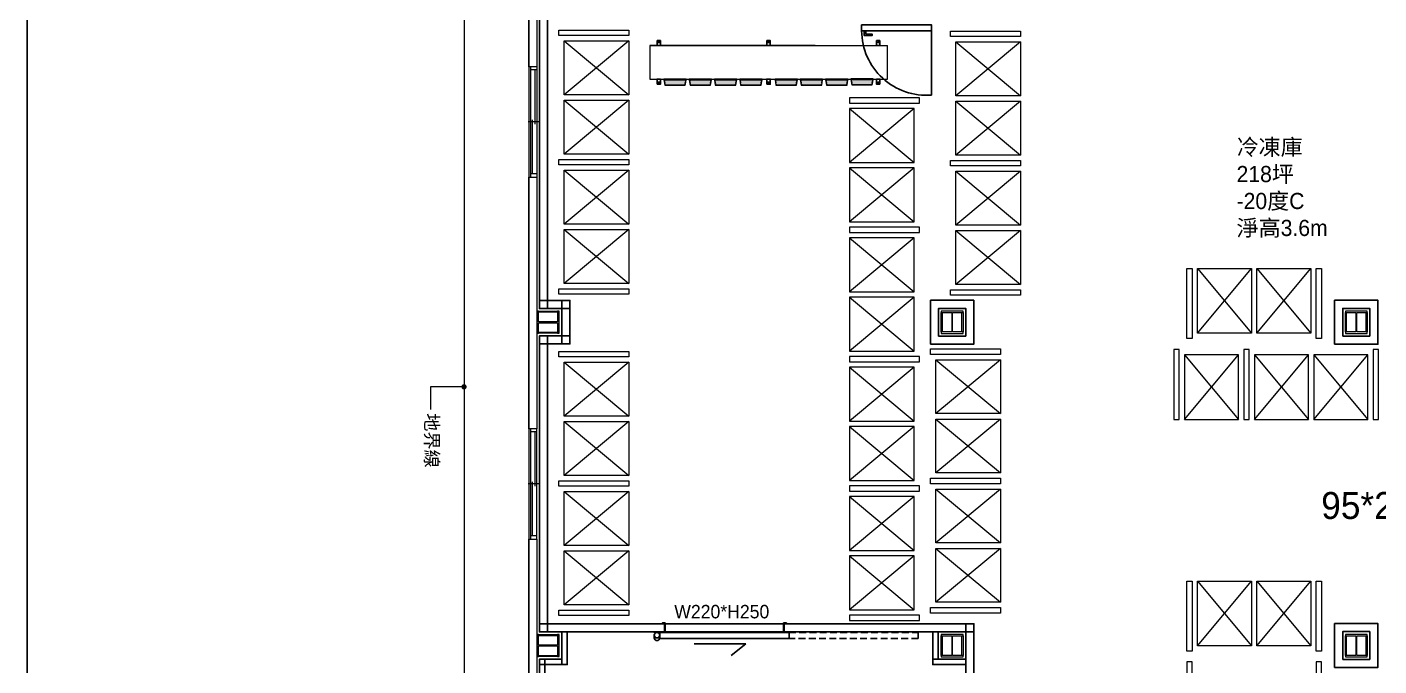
# Model space of a CAD drawing. Header units: millimetres. Extents: x -15161 to 10473752, y -72817 to 33960.
# Drawn here: x -2764 to -255, y -36254 to -35068 of the extents above; entities that cross this region are included whole.
import ezdxf

# ---------------------------------------------------------------- set-up
doc = ezdxf.new("R2010")
doc.units = ezdxf.units.MM
doc.linetypes.add('DASHED', pattern=[0.75, 0.5, -0.25])
doc.linetypes.add('HIDDEN', pattern=[9.525, 6.35, -3.175])
doc.layers.add('1', color=7, linetype='Continuous', lineweight=9)
doc.layers.add('添利-門', color=150, linetype='Continuous', lineweight=25)
for name, color, linetype in [('HIDDEN', 2, 'DASHED'), ('PDF_單色填滿', 7, 'Continuous'), ('PDF_幾何圖形', 7, 'Continuous'), ('PDF_文字', 7, 'Continuous')]:
    doc.layers.add(name, color=color, linetype=linetype)
doc.styles.add('PDF PMingLiU', font='PMingLiU.ttf')
doc.styles.get("Standard").update_dxf_attribs({"font": 'arial.ttf'})

# ---------------------------------------------------------------- blocks, each defined once
blk = doc.blocks.new('建築底圖1140116')
at = {"layer": 'PDF_單色填滿', "lineweight": 0}
for points in [[(-1958.2, -24014.6), (-1957.8, -24012.5), (-1953.6, -24014.6)], [(-1957.8, -24012.5), (-1955.7, -24010.4), (-1953.6, -24014.6)], [(-1955.7, -24010.4), (-1953.6, -24010), (-1953.6, -24014.6)], [(-1953.6, -24010), (-1951, -24010.4), (-1953.6, -24014.6)], [(-1951, -24010.4), (-1948.9, -24012.5), (-1953.6, -24014.6)], [(-1948.9, -24012.5), (-1948.5, -24014.6), (-1953.6, -24014.6)], [(-1957.8, -24017.2), (-1958.2, -24014.6), (-1953.6, -24014.6)], [(-1955.7, -24019.3), (-1957.8, -24017.2), (-1953.6, -24014.6)], [(-1953.6, -24019.7), (-1955.7, -24019.3), (-1953.6, -24014.6)], [(-1948.5, -24014.6), (-1948.9, -24017.2), (-1953.6, -24014.6)], [(-1948.9, -24017.2), (-1951, -24019.3), (-1953.6, -24014.6)], [(-1951, -24019.3), (-1953.6, -24019.7), (-1953.6, -24014.6)]]:
    blk.add_solid(points, dxfattribs=at)
at = {"layer": 'PDF_幾何圖形', "lineweight": 0}
blk.add_line((-1833.2, -22058.9), (-1833.2, -25652.8), dxfattribs=at)
for points in [[(-1953.2, -21908.9), (-1953.2, -26352.2), (-559.7, -26173.1), (-558, -26185), (-1953.2, -26364.3)], [(-1818.3, -23219.9), (-1818.3, -23420.6), (-1833.2, -23420.6), (-1833.2, -23219.9)], [(-1833.2, -23420.6), (-1833.2, -23625.5)], [(-1830.2, -23420.6), (-1830.2, -23625.5)], [(-1818.3, -23426.5), (-1830.2, -23426.5)], [(-1822.2, -23426.5), (-1822.2, -23527.3)], [(-1818.3, -23420.6), (-1818.3, -23625.5)], [(-1814.1, -23523.1), (-1834.4, -23523.1)], [(-1826.4, -23619.6), (-1826.4, -23519.2)], [(-1818.3, -23619.6), (-1830.2, -23619.6)], [(-1951.5, -24014.6), (-2015.8, -24014.6), (-2015.8, -24057)], [(-1833.2, -24092.5), (-1833.2, -24297.5), (-1818.3, -24297.5), (-1818.3, -24092.5)], [(-1830.2, -24092.5), (-1830.2, -24297.5)], [(-1818.3, -24098.5), (-1830.2, -24098.5)], [(-1822.2, -24098.5), (-1822.2, -24199.2)], [(-1814.1, -24195), (-1834.4, -24195)], [(-1826.4, -24291.5), (-1826.4, -24191.2)], [(-1818.3, -24297.5), (-1818.3, -24779.7), (-1833.2, -24779.7), (-1833.2, -24297.5)], [(-1818.3, -24291.5), (-1830.2, -24291.5)]]:
    blk.add_lwpolyline(points, dxfattribs=at)
for points in [[(-1818.3, -23625.5), (-1818.3, -24092.5), (-1833.2, -24092.5), (-1833.2, -23625.5)], [(-1779.8, -23915.1), (-1776.8, -23915.1), (-1776.8, -23874.5), (-1779.8, -23874.5), (-1779.8, -23894), (-1815.4, -23894), (-1815.4, -23874.5), (-1818.3, -23874.5), (-1818.3, -23915.1), (-1815.4, -23915.1), (-1815.4, -23895.7), (-1779.8, -23895.7)], [(-1815.4, -23876.2), (-1815.4, -23874.5), (-1779.8, -23874.5), (-1779.8, -23876.2)], [(-1067.6, -23912.6), (-1067.6, -23915.6), (-1027, -23915.6), (-1027, -23912.6), (-1046.5, -23912.6), (-1046.5, -23877), (-1027, -23877), (-1027, -23874.1), (-1067.6, -23874.1), (-1067.6, -23877), (-1048.2, -23877), (-1048.2, -23912.6)], [(-1067.6, -23912.6), (-1067.6, -23877), (-1066, -23877), (-1066, -23912.6)], [(-1029.1, -23912.6), (-1029.1, -23877), (-1027, -23877), (-1027, -23912.6)], [(-317.4, -23912.6), (-317.4, -23915.6), (-277.2, -23915.6), (-277.2, -23912.6), (-296.2, -23912.6), (-296.2, -23877), (-277.2, -23877), (-277.2, -23874.1), (-317.4, -23874.1), (-317.4, -23877), (-298.3, -23877), (-298.3, -23912.6)], [(-317.4, -23912.6), (-317.4, -23877), (-315.7, -23877), (-315.7, -23912.6)], [(-278.8, -23912.6), (-278.8, -23877), (-277.2, -23877), (-277.2, -23912.6)], [(-1815.4, -23915.1), (-1815.4, -23913), (-1779.8, -23913), (-1779.8, -23915.1)], [(-1779.8, -24515.1), (-1776.8, -24515.1), (-1776.8, -24474.4), (-1779.8, -24474.4), (-1779.8, -24493.9), (-1815.4, -24493.9), (-1815.4, -24474.4), (-1818.3, -24474.4), (-1818.3, -24515.1), (-1815.4, -24515.1), (-1815.4, -24495.6), (-1779.8, -24495.6)], [(-1815.4, -24476.6), (-1815.4, -24474.4), (-1779.8, -24474.4), (-1779.8, -24476.6)], [(-1067.6, -24513), (-1067.6, -24515.5), (-1027, -24515.5), (-1027, -24513), (-1046.5, -24513), (-1046.5, -24477), (-1027, -24477), (-1027, -24474), (-1067.6, -24474), (-1067.6, -24477), (-1048.2, -24477), (-1048.2, -24513)], [(-1067.6, -24513), (-1067.6, -24477), (-1066, -24477), (-1066, -24513)], [(-1029.1, -24513), (-1029.1, -24477), (-1027, -24477), (-1027, -24513)], [(-317.4, -24513), (-317.4, -24515.5), (-277.2, -24515.5), (-277.2, -24513), (-296.2, -24513), (-296.2, -24477), (-277.2, -24477), (-277.2, -24474), (-317.4, -24474), (-317.4, -24477), (-298.3, -24477), (-298.3, -24513)], [(-317.4, -24513), (-317.4, -24477), (-315.7, -24477), (-315.7, -24513)], [(-278.8, -24513), (-278.8, -24477), (-277.2, -24477), (-277.2, -24513)], [(-1815.4, -24515.1), (-1815.4, -24513.4), (-1779.8, -24513.4), (-1779.8, -24515.1)]]:
    blk.add_lwpolyline(points, close=True, dxfattribs=at)
at = {"insert": (-519.4, -23554.8), "char_height": 30, "attachment_point": 1}
blk.add_mtext_dynamic_manual_height_columns('{\\fPMingLiU|b0|i0|c136|p18;冷凍庫\\P218坪\\P-20度C\\P淨高3.6m}', width=313.552, gutter_width=12.5, heights=[0], dxfattribs=at)
at = {"layer": 'PDF_文字', "insert": (-2014.5, -24063.5), "char_height": 24.78, "attachment_point": 4, "rotation": 270, "style": 'PDF PMingLiU'}
blk.add_mtext('地界線', dxfattribs=at)
blk = doc.blocks.new('機組1140224')
h = blk.add_hatch(color=230)
h.dxf.hatch_style = 1
h.paths.add_polyline_path([(6815.5, -35175.1), (6817.2, -35165.8), (6815.7, -35165.8), (6776.9, -35165.8), (6778.6, -35175.1)])
h = blk.add_hatch(color=230)
h.dxf.hatch_style = 1
h.paths.add_polyline_path([(6862.4, -35175.1), (6864.1, -35165.8), (6862.6, -35165.8), (6823.8, -35165.8), (6825.5, -35175.1)])
h = blk.add_hatch(color=230)
h.dxf.hatch_style = 1
h.paths.add_polyline_path([(6909.3, -35175.1), (6911, -35165.8), (6909.6, -35165.8), (6870.7, -35165.8), (6872.4, -35175.1)])
h = blk.add_hatch(color=230)
h.dxf.hatch_style = 1
h.paths.add_polyline_path([(6956.2, -35175.1), (6957.9, -35165.8), (6956.5, -35165.8), (6917.6, -35165.8), (6919.3, -35175.1)])
h = blk.add_hatch(color=230)
h.dxf.hatch_style = 1
h.paths.add_polyline_path([(7021.8, -35175.1), (7023.5, -35165.8), (7022.1, -35165.8), (6983.2, -35165.8), (6984.9, -35175.1)])
h = blk.add_hatch(color=230)
h.dxf.hatch_style = 1
h.paths.add_polyline_path([(7068.8, -35175.1), (7070.4, -35165.8), (7069, -35165.8), (7030.1, -35165.8), (7031.8, -35175.1)])
h = blk.add_hatch(color=230)
h.dxf.hatch_style = 1
h.paths.add_polyline_path([(7115.7, -35175.1), (7117.3, -35165.8), (7115.9, -35165.8), (7077, -35165.8), (7078.7, -35175.1)])
h = blk.add_hatch(color=230)
h.dxf.hatch_style = 1
h.paths.add_polyline_path([(7162.6, -35174.5), (7164.3, -35165.3), (7162.8, -35165.3), (7123.9, -35165.3), (7125.6, -35174.5)])
at = {"layer": '1'}
h = blk.add_hatch(color=230, dxfattribs=at)
h.dxf.hatch_style = 1
h.paths.add_polyline_path([(6776.9, -35165.8), (6778.3, -35165.8), (6778.5, -35174.8)])
h = blk.add_hatch(color=230, dxfattribs=at)
h.dxf.hatch_style = 1
h.paths.add_polyline_path([(6776.9, -35165.8), (6778.3, -35165.8), (6778.5, -35174.8)])
h = blk.add_hatch(color=230, dxfattribs=at)
h.dxf.hatch_style = 1
h.paths.add_polyline_path([(6817.2, -35165.8), (6815.7, -35165.8), (6815.6, -35174.8)])
h = blk.add_hatch(color=230, dxfattribs=at)
h.dxf.hatch_style = 1
h.paths.add_polyline_path([(6823.8, -35165.8), (6825.3, -35165.8), (6825.4, -35174.8)])
h = blk.add_hatch(color=230, dxfattribs=at)
h.dxf.hatch_style = 1
h.paths.add_polyline_path([(6823.8, -35165.8), (6825.3, -35165.8), (6825.4, -35174.8)])
h = blk.add_hatch(color=230, dxfattribs=at)
h.dxf.hatch_style = 1
h.paths.add_polyline_path([(6864.1, -35165.8), (6862.6, -35165.8), (6862.5, -35174.8)])
h = blk.add_hatch(color=230, dxfattribs=at)
h.dxf.hatch_style = 1
h.paths.add_polyline_path([(6870.7, -35165.8), (6872.2, -35165.8), (6872.3, -35174.8)])
h = blk.add_hatch(color=230, dxfattribs=at)
h.dxf.hatch_style = 1
h.paths.add_polyline_path([(6870.7, -35165.8), (6872.2, -35165.8), (6872.3, -35174.8)])
h = blk.add_hatch(color=230, dxfattribs=at)
h.dxf.hatch_style = 1
h.paths.add_polyline_path([(6911, -35165.8), (6909.6, -35165.8), (6909.4, -35174.8)])
h = blk.add_hatch(color=230, dxfattribs=at)
h.dxf.hatch_style = 1
h.paths.add_polyline_path([(6917.6, -35165.8), (6919.1, -35165.8), (6919.2, -35174.8)])
h = blk.add_hatch(color=230, dxfattribs=at)
h.dxf.hatch_style = 1
h.paths.add_polyline_path([(6917.6, -35165.8), (6919.1, -35165.8), (6919.2, -35174.8)])
h = blk.add_hatch(color=230, dxfattribs=at)
h.dxf.hatch_style = 1
h.paths.add_polyline_path([(6957.9, -35165.8), (6956.5, -35165.8), (6956.3, -35174.8)])
h = blk.add_hatch(color=230, dxfattribs=at)
h.dxf.hatch_style = 1
h.paths.add_polyline_path([(6983.2, -35165.8), (6984.7, -35165.8), (6984.8, -35174.8)])
h = blk.add_hatch(color=230, dxfattribs=at)
h.dxf.hatch_style = 1
h.paths.add_polyline_path([(6983.2, -35165.8), (6984.7, -35165.8), (6984.8, -35174.8)])
h = blk.add_hatch(color=230, dxfattribs=at)
h.dxf.hatch_style = 1
h.paths.add_polyline_path([(7023.5, -35165.8), (7022.1, -35165.8), (7021.9, -35174.8)])
h = blk.add_hatch(color=230, dxfattribs=at)
h.dxf.hatch_style = 1
h.paths.add_polyline_path([(7030.1, -35165.8), (7031.6, -35165.8), (7031.7, -35174.8)])
h = blk.add_hatch(color=230, dxfattribs=at)
h.dxf.hatch_style = 1
h.paths.add_polyline_path([(7030.1, -35165.8), (7031.6, -35165.8), (7031.7, -35174.8)])
h = blk.add_hatch(color=230, dxfattribs=at)
h.dxf.hatch_style = 1
h.paths.add_polyline_path([(7070.4, -35165.8), (7069, -35165.8), (7068.8, -35174.8)])
h = blk.add_hatch(color=230, dxfattribs=at)
h.dxf.hatch_style = 1
h.paths.add_polyline_path([(7077, -35165.8), (7078.5, -35165.8), (7078.6, -35174.8)])
h = blk.add_hatch(color=230, dxfattribs=at)
h.dxf.hatch_style = 1
h.paths.add_polyline_path([(7077, -35165.8), (7078.5, -35165.8), (7078.6, -35174.8)])
h = blk.add_hatch(color=230, dxfattribs=at)
h.dxf.hatch_style = 1
h.paths.add_polyline_path([(7117.3, -35165.8), (7115.9, -35165.8), (7115.7, -35174.8)])
h = blk.add_hatch(color=230, dxfattribs=at)
h.dxf.hatch_style = 1
h.paths.add_polyline_path([(7123.9, -35165.3), (7125.4, -35165.3), (7125.5, -35174.3)])
h = blk.add_hatch(color=230, dxfattribs=at)
h.dxf.hatch_style = 1
h.paths.add_polyline_path([(7123.9, -35165.3), (7125.4, -35165.3), (7125.5, -35174.3)])
h = blk.add_hatch(color=230, dxfattribs=at)
h.dxf.hatch_style = 1
h.paths.add_polyline_path([(7164.3, -35165.3), (7162.8, -35165.3), (7162.6, -35174.3)])
at = {"color": 230}
for p, q in [((6788.7, -35175.6), (6788.7, -35175.6)), ((6805.4, -35175.6), (6805.4, -35175.6)), ((6835.6, -35175.6), (6835.6, -35175.6)), ((6852.3, -35175.6), (6852.3, -35175.6)), ((6882.5, -35175.6), (6882.5, -35175.6)), ((6899.2, -35175.6), (6899.2, -35175.6)), ((6929.4, -35175.6), (6929.4, -35175.6)), ((6946.1, -35175.6), (6946.1, -35175.6)), ((6995, -35175.6), (6995, -35175.6)), ((7011.7, -35175.6), (7011.7, -35175.6)), ((7041.9, -35175.6), (7041.9, -35175.6)), ((7058.6, -35175.6), (7058.6, -35175.6)), ((7088.8, -35175.6), (7088.8, -35175.6)), ((7105.6, -35175.6), (7105.6, -35175.6)), ((7135.7, -35175.1), (7135.7, -35175.1)), ((7152.5, -35175.1), (7152.5, -35175.1))]:
    blk.add_line(p, q, dxfattribs=at)
for points in [[(6763.8, -35093), (6770, -35093), (6770, -35102.4), (6763.8, -35102.4)], [(6967.4, -35093), (6973.7, -35093), (6973.7, -35102.4), (6967.4, -35102.4)], [(7177.3, -35093), (7171.1, -35093), (7171.1, -35102.4), (7177.3, -35102.4)], [(6763.8, -35174.1), (6770, -35174.1), (6770, -35164.7), (6763.8, -35164.7)], [(6967.4, -35174.1), (6973.7, -35174.1), (6973.7, -35164.7), (6967.4, -35164.7)], [(7177.3, -35174.1), (7171.1, -35174.1), (7171.1, -35164.7), (7177.3, -35164.7)]]:
    blk.add_lwpolyline(points, close=True, dxfattribs=at)
for centre in [(6766.9, -35096.2), (6970.6, -35096.2), (7174.2, -35096.2), (6766.9, -35170.9), (6970.6, -35170.9), (7174.2, -35170.9)]:
    blk.add_circle(centre, 1.04, dxfattribs=at)
at = {"layer": '1', "color": 230}
for p, q in [((7057, -35102.4), (6750.1, -35102.4)), ((6750.1, -35102.4), (6750.1, -35164.7)), ((6750.1, -35102.4), (7191.1, -35102.4)), ((7191.1, -35164.7), (7191.1, -35102.4)), ((6750.1, -35164.7), (7057, -35164.7)), ((6750.1, -35164.7), (7191.1, -35164.7)), ((6776.3, -35165.8), (6778, -35175.6)), ((6778, -35175.6), (6816.1, -35175.6)), ((6778.6, -35175.1), (6815.5, -35175.1)), ((6816.1, -35175.6), (6817.8, -35165.8)), ((6823.2, -35165.8), (6824.9, -35175.6)), ((6824.9, -35175.6), (6863, -35175.6)), ((6825.5, -35175.1), (6862.4, -35175.1)), ((6863, -35175.6), (6864.7, -35165.8)), ((6863.1, -35164.7), (7078, -35164.7)), ((6870.1, -35165.8), (6871.8, -35175.6)), ((6871.8, -35175.6), (6909.9, -35175.6)), ((6872.4, -35175.1), (6909.3, -35175.1)), ((6909.9, -35175.6), (6911.6, -35165.8)), ((6917, -35165.8), (6918.7, -35175.6)), ((6918.7, -35175.6), (6956.8, -35175.6)), ((6919.3, -35175.1), (6956.2, -35175.1)), ((6956.8, -35175.6), (6958.5, -35165.8)), ((6982.6, -35165.8), (6984.3, -35175.6)), ((6984.3, -35175.6), (7022.5, -35175.6)), ((6984.9, -35175.1), (7021.8, -35175.1)), ((7022.5, -35175.6), (7024.1, -35165.8)), ((7029.5, -35165.8), (7031.2, -35175.6)), ((7031.2, -35175.6), (7069.4, -35175.6)), ((7031.8, -35175.1), (7068.8, -35175.1)), ((7069.4, -35175.6), (7071, -35165.8)), ((7076.4, -35165.8), (7078.1, -35175.6)), ((7078.1, -35175.6), (7116.3, -35175.6)), ((7078.7, -35175.1), (7115.7, -35175.1)), ((7116.3, -35175.6), (7117.9, -35165.8)), ((7123.4, -35165.3), (7125, -35175.1)), ((7125, -35175.1), (7163.2, -35175.1)), ((7125.6, -35174.5), (7162.6, -35174.5)), ((7163.2, -35175.1), (7164.8, -35165.3))]:
    blk.add_line(p, q, dxfattribs=at)
for points in [[(6776.3, -35164.7), (6776.3, -35165.8), (6817.8, -35165.8), (6817.8, -35164.7)], [(6823.2, -35164.7), (6823.2, -35165.8), (6864.7, -35165.8), (6864.7, -35164.7)], [(6870.1, -35164.7), (6870.1, -35165.8), (6911.6, -35165.8), (6911.6, -35164.7)], [(6917, -35164.7), (6917, -35165.8), (6958.5, -35165.8), (6958.5, -35164.7)], [(6982.6, -35164.7), (6982.6, -35165.8), (7024.1, -35165.8), (7024.1, -35164.7)], [(7029.5, -35164.7), (7029.5, -35165.8), (7071, -35165.8), (7071, -35164.7)], [(7076.4, -35164.7), (7076.4, -35165.8), (7117.9, -35165.8), (7117.9, -35164.7)], [(7123.4, -35164.2), (7123.4, -35165.3), (7164.8, -35165.3), (7164.8, -35164.2)]]:
    blk.add_lwpolyline(points, close=True, dxfattribs=at)
at = {"layer": 'HIDDEN', "color": 230}
for p, q in [((6776.9, -35165.8), (6778.6, -35175.1)), ((6817.2, -35165.8), (6815.5, -35175.1)), ((6823.8, -35165.8), (6825.5, -35175.1)), ((6864.1, -35165.8), (6862.4, -35175.1)), ((6870.7, -35165.8), (6872.4, -35175.1)), ((6911, -35165.8), (6909.3, -35175.1)), ((6917.6, -35165.8), (6919.3, -35175.1)), ((6957.9, -35165.8), (6956.2, -35175.1)), ((6983.2, -35165.8), (6984.9, -35175.1)), ((7023.5, -35165.8), (7021.8, -35175.1)), ((7030.1, -35165.8), (7031.8, -35175.1)), ((7070.4, -35165.8), (7068.8, -35175.1)), ((7077, -35165.8), (7078.7, -35175.1)), ((7117.3, -35165.8), (7115.7, -35175.1)), ((7123.9, -35165.3), (7125.6, -35174.5)), ((7164.3, -35165.3), (7162.6, -35174.5))]:
    blk.add_line(p, q, dxfattribs=at)
for points in [[(6778.3, -35165.3), (6778.3, -35165.8), (6776.6, -35165.8), (6776.6, -35165.3)], [(6815.7, -35165.3), (6815.7, -35165.8), (6817.5, -35165.8), (6817.5, -35165.3)], [(6825.3, -35165.3), (6825.3, -35165.8), (6823.5, -35165.8), (6823.5, -35165.3)], [(6862.6, -35165.3), (6862.6, -35165.8), (6864.4, -35165.8), (6864.4, -35165.3)], [(6872.2, -35165.3), (6872.2, -35165.8), (6870.4, -35165.8), (6870.4, -35165.3)], [(6909.6, -35165.3), (6909.6, -35165.8), (6911.3, -35165.8), (6911.3, -35165.3)], [(6919.1, -35165.3), (6919.1, -35165.8), (6917.3, -35165.8), (6917.3, -35165.3)], [(6956.5, -35165.3), (6956.5, -35165.8), (6958.2, -35165.8), (6958.2, -35165.3)], [(6984.7, -35165.3), (6984.7, -35165.8), (6982.9, -35165.8), (6982.9, -35165.3)], [(7022.1, -35165.3), (7022.1, -35165.8), (7023.8, -35165.8), (7023.8, -35165.3)], [(7031.6, -35165.3), (7031.6, -35165.8), (7029.8, -35165.8), (7029.8, -35165.3)], [(7069, -35165.3), (7069, -35165.8), (7070.7, -35165.8), (7070.7, -35165.3)], [(7078.5, -35165.3), (7078.5, -35165.8), (7076.7, -35165.8), (7076.7, -35165.3)], [(7115.9, -35165.3), (7115.9, -35165.8), (7117.6, -35165.8), (7117.6, -35165.3)], [(7125.4, -35164.7), (7125.4, -35165.3), (7123.6, -35165.3), (7123.6, -35164.7)], [(7162.8, -35164.7), (7162.8, -35165.3), (7164.5, -35165.3), (7164.5, -35164.7)]]:
    blk.add_lwpolyline(points, close=True, dxfattribs=at)

msp = doc.modelspace()

# ---------------------------------------------------------------- linework, layer by layer
at = {"color": 150}
msp.add_line((-1085.6854, -35072.1667), (-1085.6019, -35194.1676), dxfattribs=at)
at = {"color": 8, "lineweight": 13, "ltscale": 0.13}
for p, q in [((-1647.4706, -35093.7978), (-1767.4706, -35193.7978)), ((-1767.4706, -35093.7978), (-1647.4706, -35193.7978)), ((-920.5636, -35095.5812), (-1040.5636, -35195.5812)), ((-1040.5636, -35095.5812), (-920.5636, -35195.5812)), ((-1647.4706, -35203.7978), (-1767.4706, -35303.7978)), ((-1767.4706, -35203.7978), (-1647.4706, -35303.7978)), ((-1237.7684, -35219.3589), (-1117.7684, -35319.3589)), ((-1117.7684, -35219.3589), (-1237.7684, -35319.3589)), ((-920.5636, -35205.5812), (-1040.5636, -35305.5812)), ((-1040.5636, -35205.5812), (-920.5636, -35305.5812)), ((-1237.7684, -35329.3589), (-1117.7684, -35429.3589)), ((-1117.7684, -35329.3589), (-1237.7684, -35429.3589)), ((-1647.4706, -35333.7978), (-1767.4706, -35433.7978)), ((-1767.4706, -35333.7978), (-1647.4706, -35433.7978)), ((-920.5636, -35335.5812), (-1040.5636, -35435.5812)), ((-1040.5636, -35335.5812), (-920.5636, -35435.5812)), ((-1647.4706, -35443.7978), (-1767.4706, -35543.7978)), ((-1767.4706, -35443.7978), (-1647.4706, -35543.7978)), ((-920.5636, -35445.5812), (-1040.5636, -35545.5812)), ((-1040.5636, -35445.5812), (-920.5636, -35545.5812)), ((-1237.7684, -35459.3589), (-1117.7684, -35559.3589)), ((-1117.7684, -35459.3589), (-1237.7684, -35559.3589)), ((-591.7662, -35516.0758), (-491.7662, -35636.0758)), ((-591.7662, -35636.0758), (-491.7662, -35516.0758)), ((-481.7662, -35516.0758), (-381.7662, -35636.0758)), ((-481.7662, -35636.0758), (-381.7662, -35516.0758)), ((-1237.7684, -35569.3589), (-1117.7684, -35669.3589)), ((-1117.7684, -35569.3589), (-1237.7684, -35669.3589)), ((-615.9686, -35796.0758), (-515.9686, -35676.0758)), ((-615.9686, -35676.0758), (-515.9686, -35796.0758)), ((-485.9686, -35796.0758), (-385.9686, -35676.0758)), ((-485.9686, -35676.0758), (-385.9686, -35796.0758)), ((-375.9686, -35796.0758), (-275.9686, -35676.0758)), ((-375.9686, -35676.0758), (-275.9686, -35796.0758)), ((-1647.4706, -35689.9682), (-1767.4706, -35789.9682)), ((-1767.4706, -35689.9682), (-1647.4706, -35789.9682)), ((-1237.7684, -35699.3589), (-1117.7684, -35799.3589)), ((-1117.7684, -35699.3589), (-1237.7684, -35799.3589)), ((-957.7684, -35685.3909), (-1077.7684, -35785.3909)), ((-1077.7684, -35685.3909), (-957.7684, -35785.3909)), ((-1647.4706, -35799.9682), (-1767.4706, -35899.9682)), ((-1767.4706, -35799.9682), (-1647.4706, -35899.9682)), ((-957.7684, -35795.3909), (-1077.7684, -35895.3909)), ((-1077.7684, -35795.3909), (-957.7684, -35895.3909)), ((-1237.7684, -35809.3589), (-1117.7684, -35909.3589)), ((-1117.7684, -35809.3589), (-1237.7684, -35909.3589)), ((-1647.4706, -35929.9682), (-1767.4706, -36029.9682)), ((-1767.4706, -35929.9682), (-1647.4706, -36029.9682)), ((-957.7684, -35925.3909), (-1077.7684, -36025.3909)), ((-1077.7684, -35925.3909), (-957.7684, -36025.3909)), ((-1237.7684, -35939.3589), (-1117.7684, -36039.3589)), ((-1117.7684, -35939.3589), (-1237.7684, -36039.3589)), ((-1647.4706, -36039.9682), (-1767.4706, -36139.9682)), ((-1767.4706, -36039.9682), (-1647.4706, -36139.9682)), ((-1237.7684, -36049.3589), (-1117.7684, -36149.3589)), ((-1117.7684, -36049.3589), (-1237.7684, -36149.3589)), ((-957.7684, -36035.3909), (-1077.7684, -36135.3909)), ((-1077.7684, -36035.3909), (-957.7684, -36135.3909)), ((-591.7662, -36096.3572), (-491.7662, -36216.3572)), ((-591.7662, -36216.3572), (-491.7662, -36096.3572)), ((-481.7662, -36096.3572), (-381.7662, -36216.3572)), ((-481.7662, -36216.3572), (-381.7662, -36096.3572))]:
    msp.add_line(p, q, dxfattribs=at)
msp.add_lwpolyline([(-2764.4316, -33574.6737), (-2764.4316, -37816.4453), (3360.8703, -37816.4453), (3360.8703, -33574.6737)], close=True)
at = {"color": 94}
for points in [[(-1798.3405, -35590.4293), (-1813.3405, -35590.4293), (-1813.3405, -35047.3846), (-1798.3405, -35047.3846)], [(-1756.8471, -35575.4293), (-1756.8471, -35590.4293), (-1813.3405, -35590.4293), (-1813.3405, -35575.4293)], [(-1756.8471, -35656.0756), (-1771.8471, -35656.0756), (-1771.8471, -35575.4293), (-1756.8471, -35575.4293)], [(-1087.4361, -35656.4992), (-1007.2127, -35656.4992), (-1007.2127, -35575.0057), (-1087.4361, -35575.0057)], [(-337.3783, -35656.4992), (-257.155, -35656.4992), (-257.155, -35575.0057), (-337.3783, -35575.0057)], [(-1072.4361, -35641.4992), (-1022.2127, -35641.4992), (-1022.2127, -35590.0057), (-1072.4361, -35590.0057)], [(-322.3783, -35641.4992), (-272.155, -35641.4992), (-272.155, -35590.0057), (-322.3783, -35590.0057)], [(-1798.3405, -36190.3909), (-1813.3405, -36190.3909), (-1813.3405, -35641.0756), (-1798.3405, -35641.0756)], [(-1756.8471, -35641.0756), (-1756.8471, -35656.0756), (-1813.3405, -35656.0756), (-1813.3405, -35641.0756)], [(-1813.3405, -36190.3909), (-1813.3405, -36175.3909), (-1007.001, -36175.3909), (-1007.001, -36190.3909)], [(-1007.001, -36830.9986), (-1022.001, -36830.9986), (-1022.001, -36175.3909), (-1007.001, -36175.3909)], [(-337.3783, -36256.4608), (-257.155, -36256.4608), (-257.155, -36174.9673), (-337.3783, -36174.9673)], [(-322.3783, -36241.4608), (-272.155, -36241.4608), (-272.155, -36189.9673), (-322.3783, -36189.9673)]]:
    msp.add_lwpolyline(points, close=True, dxfattribs=at)
at = {"color": 8, "lineweight": 13, "ltscale": 0.13}
for points in [[(-1777.4706, -35083.7978), (-1777.4706, -35073.7978), (-1647.4706, -35073.7978), (-1647.4706, -35083.7978)], [(-1050.5636, -35085.5812), (-1050.5636, -35075.5812), (-920.5636, -35075.5812), (-920.5636, -35085.5812)], [(-1647.4706, -35093.7978), (-1647.4706, -35193.7978), (-1767.4706, -35193.7978), (-1767.4706, -35093.7978)], [(-920.5636, -35095.5812), (-920.5636, -35195.5812), (-1040.5636, -35195.5812), (-1040.5636, -35095.5812)], [(-1647.4706, -35203.7978), (-1647.4706, -35303.7978), (-1767.4706, -35303.7978), (-1767.4706, -35203.7978)], [(-1107.7684, -35209.3589), (-1107.7684, -35199.3589), (-1237.7684, -35199.3589), (-1237.7684, -35209.3589)], [(-1237.7684, -35219.3589), (-1237.7684, -35319.3589), (-1117.7684, -35319.3589), (-1117.7684, -35219.3589)], [(-920.5636, -35205.5812), (-920.5636, -35305.5812), (-1040.5636, -35305.5812), (-1040.5636, -35205.5812)], [(-1777.4706, -35323.7978), (-1777.4706, -35313.7978), (-1647.4706, -35313.7978), (-1647.4706, -35323.7978)], [(-1777.4706, -35323.7978), (-1777.4706, -35313.7978), (-1647.4706, -35313.7978), (-1647.4706, -35323.7978)], [(-1237.7684, -35329.3589), (-1237.7684, -35429.3589), (-1117.7684, -35429.3589), (-1117.7684, -35329.3589)], [(-1050.5636, -35325.5812), (-1050.5636, -35315.5812), (-920.5636, -35315.5812), (-920.5636, -35325.5812)], [(-1050.5636, -35325.5812), (-1050.5636, -35315.5812), (-920.5636, -35315.5812), (-920.5636, -35325.5812)], [(-1647.4706, -35333.7978), (-1647.4706, -35433.7978), (-1767.4706, -35433.7978), (-1767.4706, -35333.7978)], [(-920.5636, -35335.5812), (-920.5636, -35435.5812), (-1040.5636, -35435.5812), (-1040.5636, -35335.5812)], [(-1647.4706, -35443.7978), (-1647.4706, -35543.7978), (-1767.4706, -35543.7978), (-1767.4706, -35443.7978)], [(-1107.7684, -35449.3589), (-1107.7684, -35439.3589), (-1237.7684, -35439.3589), (-1237.7684, -35449.3589)], [(-1107.7684, -35449.3589), (-1107.7684, -35439.3589), (-1237.7684, -35439.3589), (-1237.7684, -35449.3589)], [(-920.5636, -35445.5812), (-920.5636, -35545.5812), (-1040.5636, -35545.5812), (-1040.5636, -35445.5812)], [(-1237.7684, -35459.3589), (-1237.7684, -35559.3589), (-1117.7684, -35559.3589), (-1117.7684, -35459.3589)], [(-601.7662, -35646.0758), (-611.7662, -35646.0758), (-611.7662, -35516.0758), (-601.7662, -35516.0758)], [(-591.7662, -35516.0758), (-491.7662, -35516.0758), (-491.7662, -35636.0758), (-591.7662, -35636.0758)], [(-481.7662, -35516.0758), (-381.7662, -35516.0758), (-381.7662, -35636.0758), (-481.7662, -35636.0758)], [(-361.7662, -35646.0758), (-371.7662, -35646.0758), (-371.7662, -35516.0758), (-361.7662, -35516.0758)], [(-1777.4706, -35563.7978), (-1777.4706, -35553.7978), (-1647.4706, -35553.7978), (-1647.4706, -35563.7978)], [(-1050.5636, -35565.5812), (-1050.5636, -35555.5812), (-920.5636, -35555.5812), (-920.5636, -35565.5812)], [(-1237.7684, -35569.3589), (-1237.7684, -35669.3589), (-1117.7684, -35669.3589), (-1117.7684, -35569.3589)], [(-1777.4706, -35679.9682), (-1777.4706, -35669.9682), (-1647.4706, -35669.9682), (-1647.4706, -35679.9682)], [(-1107.7684, -35689.3589), (-1107.7684, -35679.3589), (-1237.7684, -35679.3589), (-1237.7684, -35689.3589)], [(-1107.7684, -35689.3589), (-1107.7684, -35679.3589), (-1237.7684, -35679.3589), (-1237.7684, -35689.3589)], [(-1087.7684, -35675.3909), (-1087.7684, -35665.3909), (-957.7684, -35665.3909), (-957.7684, -35675.3909)], [(-625.9686, -35666.0758), (-635.9686, -35666.0758), (-635.9686, -35796.0758), (-625.9686, -35796.0758)], [(-615.9686, -35796.0758), (-515.9686, -35796.0758), (-515.9686, -35676.0758), (-615.9686, -35676.0758)], [(-495.9686, -35666.0758), (-505.9686, -35666.0758), (-505.9686, -35796.0758), (-495.9686, -35796.0758)], [(-495.9686, -35666.0758), (-505.9686, -35666.0758), (-505.9686, -35796.0758), (-495.9686, -35796.0758)], [(-485.9686, -35796.0758), (-385.9686, -35796.0758), (-385.9686, -35676.0758), (-485.9686, -35676.0758)], [(-375.9686, -35796.0758), (-275.9686, -35796.0758), (-275.9686, -35676.0758), (-375.9686, -35676.0758)], [(-255.9686, -35666.0758), (-265.9686, -35666.0758), (-265.9686, -35796.0758), (-255.9686, -35796.0758)], [(-255.9686, -35666.0758), (-265.9686, -35666.0758), (-265.9686, -35796.0758), (-255.9686, -35796.0758)], [(-1647.4706, -35689.9682), (-1647.4706, -35789.9682), (-1767.4706, -35789.9682), (-1767.4706, -35689.9682)], [(-1237.7684, -35699.3589), (-1237.7684, -35799.3589), (-1117.7684, -35799.3589), (-1117.7684, -35699.3589)], [(-957.7684, -35685.3909), (-957.7684, -35785.3909), (-1077.7684, -35785.3909), (-1077.7684, -35685.3909)], [(-1647.4706, -35799.9682), (-1647.4706, -35899.9682), (-1767.4706, -35899.9682), (-1767.4706, -35799.9682)], [(-957.7684, -35795.3909), (-957.7684, -35895.3909), (-1077.7684, -35895.3909), (-1077.7684, -35795.3909)], [(-1237.7684, -35809.3589), (-1237.7684, -35909.3589), (-1117.7684, -35909.3589), (-1117.7684, -35809.3589)], [(-1087.7684, -35915.3909), (-1087.7684, -35905.3909), (-957.7684, -35905.3909), (-957.7684, -35915.3909)], [(-1087.7684, -35915.3909), (-1087.7684, -35905.3909), (-957.7684, -35905.3909), (-957.7684, -35915.3909)], [(-1777.4706, -35919.9682), (-1777.4706, -35909.9682), (-1647.4706, -35909.9682), (-1647.4706, -35919.9682)], [(-1777.4706, -35919.9682), (-1777.4706, -35909.9682), (-1647.4706, -35909.9682), (-1647.4706, -35919.9682)], [(-1647.4706, -35929.9682), (-1647.4706, -36029.9682), (-1767.4706, -36029.9682), (-1767.4706, -35929.9682)], [(-1107.7684, -35929.3589), (-1107.7684, -35919.3589), (-1237.7684, -35919.3589), (-1237.7684, -35929.3589)], [(-1107.7684, -35929.3589), (-1107.7684, -35919.3589), (-1237.7684, -35919.3589), (-1237.7684, -35929.3589)], [(-1107.7684, -35929.3589), (-1107.7684, -35919.3589), (-1237.7684, -35919.3589), (-1237.7684, -35929.3589)], [(-957.7684, -35925.3909), (-957.7684, -36025.3909), (-1077.7684, -36025.3909), (-1077.7684, -35925.3909)], [(-1237.7684, -35939.3589), (-1237.7684, -36039.3589), (-1117.7684, -36039.3589), (-1117.7684, -35939.3589)], [(-1647.4706, -36039.9682), (-1647.4706, -36139.9682), (-1767.4706, -36139.9682), (-1767.4706, -36039.9682)], [(-1237.7684, -36049.3589), (-1237.7684, -36149.3589), (-1117.7684, -36149.3589), (-1117.7684, -36049.3589)], [(-957.7684, -36035.3909), (-957.7684, -36135.3909), (-1077.7684, -36135.3909), (-1077.7684, -36035.3909)], [(-601.7662, -36226.3572), (-611.7662, -36226.3572), (-611.7662, -36096.3572), (-601.7662, -36096.3572)], [(-591.7662, -36096.3572), (-491.7662, -36096.3572), (-491.7662, -36216.3572), (-591.7662, -36216.3572)], [(-481.7662, -36096.3572), (-381.7662, -36096.3572), (-381.7662, -36216.3572), (-481.7662, -36216.3572)], [(-361.7662, -36226.3572), (-371.7662, -36226.3572), (-371.7662, -36096.3572), (-361.7662, -36096.3572)], [(-1777.4706, -36159.9682), (-1777.4706, -36149.9682), (-1647.4706, -36149.9682), (-1647.4706, -36159.9682)], [(-1087.7684, -36155.3909), (-1087.7684, -36145.3909), (-957.7684, -36145.3909), (-957.7684, -36155.3909)], [(-1107.7684, -36169.3589), (-1107.7684, -36159.3589), (-1237.7684, -36159.3589), (-1237.7684, -36169.3589)], [(-601.7662, -36246.1715), (-611.7662, -36246.1715), (-611.7662, -36376.1715), (-601.7662, -36376.1715)], [(-361.7662, -36246.1715), (-371.7662, -36246.1715), (-371.7662, -36376.1715), (-361.7662, -36376.1715)]]:
    msp.add_lwpolyline(points, close=True, dxfattribs=at)
at = {"color": 190}
for points in [[(-1761.8471, -36190.3909), (-1761.8471, -36251.0372), (-1771.8471, -36251.0372), (-1771.8471, -36190.3909)], [(-1083.4945, -36190.3909), (-1083.4945, -36241.0372), (-1073.4945, -36241.0372), (-1073.4945, -36190.3909)], [(-1813.3405, -36251.0372), (-1771.8471, -36251.0372), (-1771.8471, -36241.0372), (-1813.3405, -36241.0372)], [(-1803.3405, -36241.0372), (-1803.3405, -36790.564), (-1813.3405, -36790.564), (-1813.3405, -36241.0372)], [(-1022.001, -36251.0372), (-1083.4945, -36251.0372), (-1083.4945, -36241.0372), (-1022.001, -36241.0372)]]:
    msp.add_lwpolyline(points, close=True, dxfattribs=at)
at = {"layer": 'PDF_幾何圖形', "color": 150, "lineweight": 25, "true_color": 0x007fff}
for points in [[(-1585.2499, -36174.919), (-1585.2499, -36173.6432), (-1580.1465, -36173.6432), (-1580.1465, -36191.6774), (-1600.241, -36191.6774), (-1600.241, -36190.7206), (-1581.1034, -36190.7206), (-1581.1034, -36174.919)], [(-1355.0431, -36174.919), (-1355.0431, -36173.6432), (-1360.1465, -36173.6432), (-1360.1465, -36191.6774), (-1340.052, -36191.6774), (-1340.052, -36190.7206), (-1359.1896, -36190.7206), (-1359.1896, -36174.919)]]:
    msp.add_lwpolyline(points, close=True, dxfattribs=at)
at = {"layer": '添利-門', "linetype": 'ByBlock', "lineweight": -3}
msp.add_line((-1600.1464, -36201.5778), (-1600.1464, -36196.6465), dxfattribs=at)
at = {"layer": '添利-門'}
for p, q in [((-1590.1465, -36191.6775), (-1350.1465, -36191.6775)), ((-1590.1465, -36202.6775), (-1590.1465, -36191.6775)), ((-1350.1465, -36202.6775), (-1590.1465, -36202.6775)), ((-1350.1465, -36191.6775), (-1350.1465, -36202.6775))]:
    msp.add_line(p, q, dxfattribs=at)
at = {"layer": '添利-門', "linetype": 'HIDDEN', "ltscale": 2}
for p, q in [((-1350.1465, -36191.6775), (-1110.1465, -36191.6775)), ((-1350.1465, -36202.6775), (-1350.1465, -36191.6775)), ((-1110.1465, -36202.6775), (-1350.1465, -36202.6775)), ((-1110.1465, -36191.6775), (-1110.1465, -36202.6775))]:
    msp.add_line(p, q, dxfattribs=at)
at = {"layer": '添利-門', "linetype": 'Continuous'}
for p, q in [((-1526.4096, -36212.8015), (-1430.1514, -36212.8015)), ((-1430.1514, -36212.8015), (-1457.222, -36234.0164))]:
    msp.add_line(p, q, dxfattribs=at)
at = {"layer": '添利-門'}
msp.add_lwpolyline([(-1215.3384, -35063.8328), (-1085.6854, -35063.7493), (-1085.6854, -35075.1667), (-1215.3384, -35075.2502)], close=True, dxfattribs=at)
msp.add_lwpolyline([(-1210.5123, -35075.2502), (-1210.5123, -35083.7091), (-1195.9644, -35083.7091), (-1195.9644, -35081.1116), (-1207.408, -35081.1116), (-1207.408, -35075.2502)], dxfattribs=at)
msp.add_circle((-1595.1464, -36196.6465), 5, dxfattribs=at)
for centre, radius, start, end in [((-1094.8096, -35074.0306), 120.535, 180.5797339, 274.381098), ((-1595.1464, -36201.5778), 5, 180, 0)]:
    msp.add_arc(centre, radius, start, end, dxfattribs=at)

# ---------------------------------------------------------------- block references
at = {"color": 2}
msp.add_blockref('建築底圖1140116', (0, -11720.9444), dxfattribs=at)
at = {"color": 230}
msp.add_blockref('機組1140224', (-8358.716, 0), dxfattribs=at)

# ---------------------------------------------------------------- texts
at = {"color": 94, "insert": (-362.275, -35930.87), "char_height": 50, "attachment_point": 1}
msp.add_mtext_dynamic_manual_height_columns('{\\fPMingLiU|b0|i0|c136|p18;\\C190;95*2層=190板}', width=624.260843, gutter_width=12.5, heights=[94.0437], dxfattribs=at)
at = {"color": 30, "insert": (-1563.0787, -36165.6487), "char_height": 25, "attachment_point": 7}
msp.add_mtext_dynamic_manual_height_columns('{\\fPMingLiU|b0|i0|c136|p18;\\C150;\\c16744192;W220*H250}', width=230.42296, gutter_width=12.5, heights=[0], dxfattribs=at)

doc.saveas('drawing.dxf')
